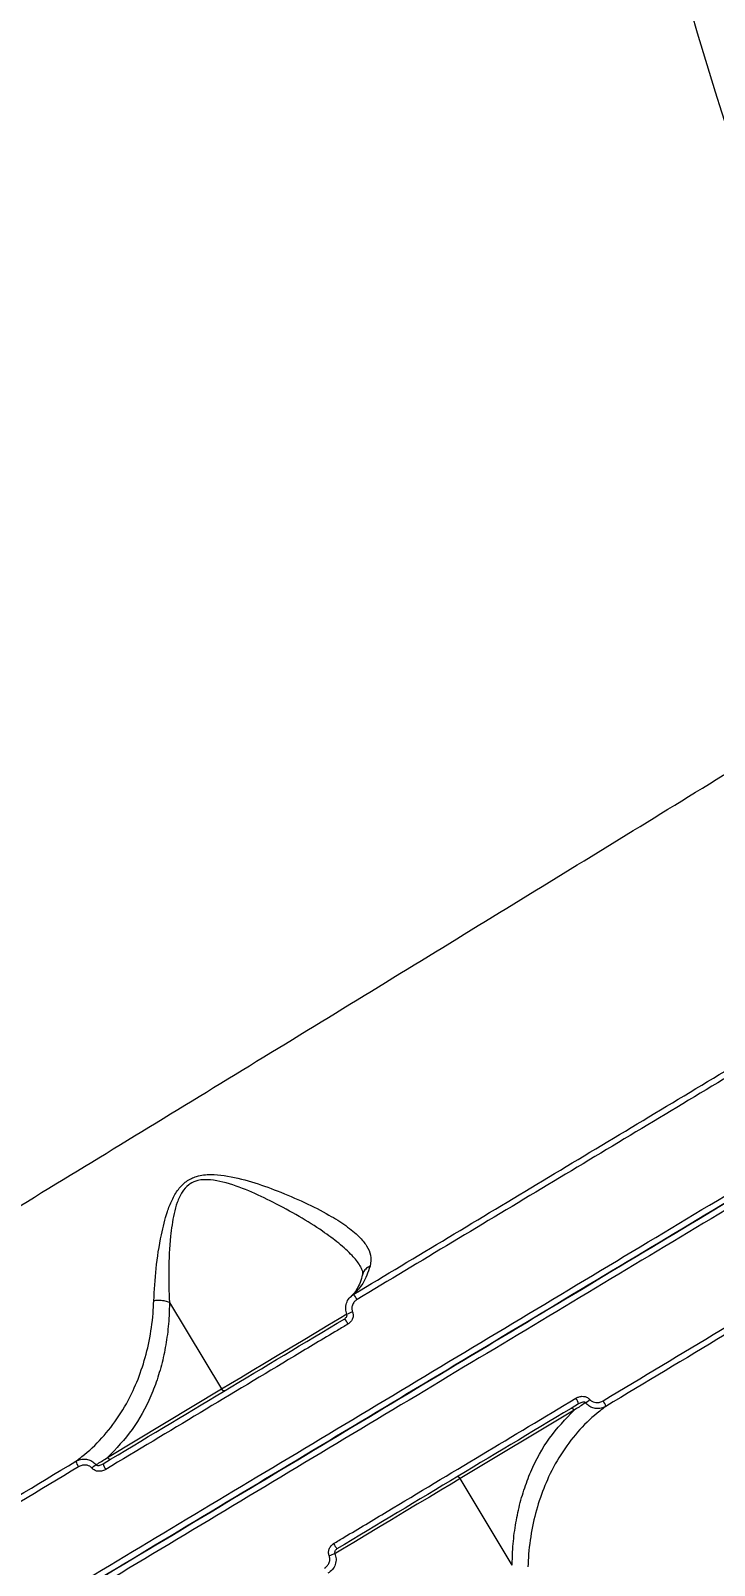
# Model space of a CAD drawing. Header units: millimetres. Extents: x -10374 to 11119, y -8221 to 9433.
# Drawn here: x 5336.5 to 5446, y 2393.4 to 2639.4 of the extents above; entities that cross this region are included whole.
import ezdxf

# ---------------------------------------------------------------- set-up
doc = ezdxf.new("R2010")
doc.units = ezdxf.units.MM
for name, color, linetype in [('DIKOM_ОБЪЕКТ', 7, 'Continuous'), ('DIKOM_РАЗМЕР_ЗОНА', 7, 'Continuous'), ('DIKOM_РАЗМЕР_ОБЪЕКТА', 7, 'Continuous')]:
    doc.layers.add(name, color=color, linetype=linetype)
doc.styles.add('style1', font='arial.ttf', dxfattribs={"width": 0.8})
doc.dimstyles.new('1-50', dxfattribs={"dimtxt": 300, "dimasz": 200, "dimexe": 100, "dimexo": 0, "dimgap": 100, "dimtad": 0, "dimdec": 0, "dimtxsty": 'style1', "dimcen": 0, "dimclrd": 7, "dimclre": 7, "dimadec": 1, "dimazin": 2, "dimtfac": 1, "dimtdec": 0, "dimtmove": 1, "dimatfit": 3, "dimfxl": 0, "dimlwd": 25, "dimlwe": 18, "dimarcsym": 0})

# ---------------------------------------------------------------- blocks, each defined once
blk = doc.blocks.new('*D15')
at = {"layer": 'Defpoints', "color": 0, "transparency": 16777216}
for p in [(-5227.87, 8308.78), (9119.43, -1150.4), (-5227.87, -1991.82)]:
    blk.add_point(p, dxfattribs=at)
at = {"layer": 'DIKOM_РАЗМЕР_ОБЪЕКТА', "color": 7, "lineweight": 18, "transparency": 16777216}
for p, q in [((-5227.87, -1991.82), (-5227.87, 8408.78)), ((9119.43, -1150.4), (9119.43, 8408.78))]:
    blk.add_line(p, q, dxfattribs=at)
at = {"layer": 'DIKOM_РАЗМЕР_ОБЪЕКТА', "color": 7, "lineweight": 25, "transparency": 16777216}
for p, q in [((-5027.87, 8308.78), (187.44, 8308.78)), ((8919.43, 8308.78), (1267.22, 8308.78))]:
    blk.add_line(p, q, dxfattribs=at)
at = {"layer": 'DIKOM_РАЗМЕР_ОБЪЕКТА', "color": 7, "transparency": 16777216}
for points in [[(-5027.87, 8342.11), (-5027.87, 8275.44), (-5227.87, 8308.78)], [(8919.43, 8342.11), (8919.43, 8275.44), (9119.43, 8308.78)]]:
    blk.add_solid(points, dxfattribs=at)
at = {"layer": 'DIKOM_РАЗМЕР_ОБЪЕКТА', "color": 0, "transparency": 16777216, "insert": (727.33, 8308.78), "char_height": 300, "attachment_point": 5, "style": 'style1'}
blk.add_mtext('14350', dxfattribs=at)
blk = doc.blocks.new('*D14')
at = {"layer": 'Defpoints', "color": 0, "transparency": 16777216}
for p in [(-7515.85, 9236.32), (11119.43, -1423.4), (-7515.85, -2401.58)]:
    blk.add_point(p, dxfattribs=at)
at = {"layer": 'DIKOM_РАЗМЕР_ЗОНА', "color": 7, "lineweight": 18, "transparency": 16777216}
for p, q in [((-7515.85, -2401.58), (-7515.85, 9336.32)), ((11119.43, -1423.4), (11119.43, 9336.32))]:
    blk.add_line(p, q, dxfattribs=at)
at = {"layer": 'DIKOM_РАЗМЕР_ЗОНА', "color": 7, "lineweight": 25, "transparency": 16777216}
for p, q in [((-7315.85, 9236.32), (77.56, 9236.32)), ((10919.43, 9236.32), (1157.34, 9236.32))]:
    blk.add_line(p, q, dxfattribs=at)
at = {"layer": 'DIKOM_РАЗМЕР_ЗОНА', "color": 7, "transparency": 16777216}
for points in [[(-7315.85, 9269.65), (-7315.85, 9202.98), (-7515.85, 9236.32)], [(10919.43, 9269.65), (10919.43, 9202.98), (11119.43, 9236.32)]]:
    blk.add_solid(points, dxfattribs=at)
at = {"layer": 'DIKOM_РАЗМЕР_ЗОНА', "color": 0, "transparency": 16777216, "insert": (617.45, 9236.32), "char_height": 300, "attachment_point": 5, "style": 'style1'}
blk.add_mtext('18650', dxfattribs=at)

msp = doc.modelspace()

# ---------------------------------------------------------------- linework, layer by layer
at = {"layer": 'DIKOM_ОБЪЕКТ', "color": 7, "linetype": 'Continuous', "lineweight": 15}
for p, q in [((5358.7, 2435.55), (5367.05, 2421.66)), ((5348.8, 2410.69), (5367.05, 2421.66)), ((5423.53, 2418.26), (5405.27, 2407.29)), ((5413.62, 2393.4), (5405.27, 2407.29))]:
    msp.add_line(p, q, dxfattribs=at)
at = {"layer": 'DIKOM_ОБЪЕКТ', "color": 7, "linetype": 'Continuous', "lineweight": 15, "flags": 128}
for points in [[(5367.05, 2421.66), (5368.5, 2422.53), (5370.15, 2423.52), (5371.97, 2424.61), (5373.92, 2425.78), (5375.95, 2427.01), (5378.03, 2428.26), (5380.11, 2429.5), (5382.13, 2430.72), (5384.07, 2431.89), (5385.88, 2432.97), (5387.12, 2433.72)], [(5405.27, 2407.29), (5403.83, 2406.42), (5402.18, 2405.43), (5400.36, 2404.34), (5398.41, 2403.17), (5396.37, 2401.95), (5394.29, 2400.7), (5392.22, 2399.45), (5390.19, 2398.23), (5388.25, 2397.07), (5386.45, 2395.98), (5385.11, 2395.18)]]:
    msp.add_lwpolyline(points, dxfattribs=at)
at = {"layer": 'DIKOM_ОБЪЕКТ', "color": 7, "linetype": 'Continuous', "lineweight": 15}
for centre, radius, start, end in [((6063.32, 2821.36), 646.28, 186.10022, 204.89978), ((5380.56, 2431.33), 9.44, 29.6513, 35.7158), ((5409.48, 2380.7), 57.47, 111.9217, 112.9457), ((5378.02, 2426.79), 10.7, 29.6715, 35.0316), ((5367.46, 2421.85), 0.454, 204.617, 292.7639), ((5423.12, 2418.07), 0.454, 24.6195, 112.7211), ((5421.34, 2418.41), 3.04, 16.6864, 35.6779), ((5393.02, 2460.82), 52.53, 308.0247, 308.9605), ((5425.56, 2417.93), 3.21, 17.1027, 35.0204), ((5346.77, 2411.02), 3.21, 197.1096, 215.024), ((5381.12, 2365.86), 55.44, 128.0492, 128.936), ((5350.98, 2410.54), 3.04, 196.6865, 215.6786), ((5349.21, 2410.88), 0.454, 204.6179, 292.7629), ((5404.86, 2407.1), 0.455, 24.6739, 112.7074), ((5394.16, 2402.07), 10.53, 209.627, 215.0761), ((5362.31, 2449.52), 58.84, 291.9459, 292.9461)]:
    msp.add_arc(centre, radius, start, end, dxfattribs=at)
for points, knots in [([(5207.33, 2307.02), (5212.06, 2309.86), (5222.65, 2316.23), (5239.69, 2326.47), (5258.36, 2337.68), (5277.47, 2349.17), (5296.92, 2360.85), (5316.61, 2372.69), (5336.5, 2384.64), (5356.55, 2396.68), (5376.72, 2408.8), (5396.96, 2420.96), (5417.16, 2433.1), (5437.23, 2445.16), (5456.86, 2456.96), (5476.03, 2468.48), (5494.72, 2479.71), (5513.12, 2490.76), (5531.16, 2501.6), (5548.74, 2512.16), (5566.05, 2522.56), (5583.01, 2532.75), (5599.58, 2542.71), (5615.5, 2552.28), (5630.72, 2561.42), (5645.14, 2570.08), (5658.72, 2578.24), (5671.42, 2585.87), (5683.23, 2592.97), (5694.13, 2599.52), (5704.07, 2605.49), (5712.99, 2610.86), (5720.37, 2615.29), (5726.4, 2618.91), (5731.29, 2621.85), (5735.47, 2624.36), (5738.97, 2626.47), (5741.75, 2628.14), (5743.76, 2629.34), (5745.04, 2630.11), (5745.22, 2630.22), (5745.31, 2630.28)], [0, 0, 0, 0, 0.021635, 0.048472, 0.075394, 0.102358, 0.129323, 0.156245, 0.183082, 0.209919, 0.236841, 0.263805, 0.29077, 0.317692, 0.344529, 0.370377, 0.3963, 0.422262, 0.448224, 0.474147, 0.499995, 0.526832, 0.553754, 0.580718, 0.607683, 0.634604, 0.661441, 0.688278, 0.7152, 0.742165, 0.769129, 0.796051, 0.822888, 0.844633, 0.866402, 0.88817, 0.909915, 0.932424, 0.954958, 0.977491, 1, 1, 1, 1]), ([(5746.69, 2629.93), (5746.64, 2629.9), (5746.51, 2629.83), (5745.39, 2629.15), (5743.04, 2627.74), (5739.56, 2625.65), (5734.92, 2622.86), (5729.11, 2619.37), (5722.25, 2615.25), (5714.4, 2610.53), (5705.61, 2605.25), (5695.76, 2599.33), (5684.83, 2592.76), (5672.82, 2585.55), (5660.01, 2577.85), (5646.45, 2569.71), (5632.23, 2561.16), (5617.11, 2552.08), (5601.11, 2542.46), (5584.27, 2532.34), (5567.15, 2522.06), (5549.85, 2511.66), (5532.47, 2501.22), (5514.52, 2490.43), (5496.03, 2479.32), (5477.04, 2467.92), (5457.72, 2456.31), (5438.12, 2444.53), (5418.29, 2432.62), (5398.18, 2420.53), (5377.83, 2408.3), (5357.32, 2395.98), (5337.09, 2383.82), (5317.22, 2371.88), (5297.74, 2360.18), (5278.36, 2348.54), (5259.13, 2336.98), (5240.14, 2325.57), (5222.87, 2315.2), (5212.16, 2308.76), (5207.42, 2305.91)], [0, 0, 0, 0, 0.015651, 0.042167, 0.068704, 0.09522, 0.122506, 0.149814, 0.177101, 0.203617, 0.230153, 0.256669, 0.283955, 0.311264, 0.33855, 0.365066, 0.391602, 0.418118, 0.445404, 0.472713, 0.499999, 0.52556, 0.55114, 0.576701, 0.602949, 0.629218, 0.655467, 0.681983, 0.708519, 0.735035, 0.762321, 0.78963, 0.816916, 0.843432, 0.869969, 0.896485, 0.923771, 0.951079, 0.978366, 1, 1, 1, 1]), ([(5737.06, 2559.87), (5735.97, 2559.21), (5733.8, 2557.89), (5729.24, 2555.13), (5723.77, 2551.82), (5717.31, 2547.91), (5709.92, 2543.43), (5701.6, 2538.39), (5692.36, 2532.79), (5682.22, 2526.65), (5671.23, 2519.99), (5659.44, 2512.85), (5646.9, 2505.24), (5633.64, 2497.21), (5619.68, 2488.74), (5605.04, 2479.85), (5589.79, 2470.59), (5573.99, 2461), (5557.72, 2451.11), (5541.02, 2440.96), (5523.9, 2430.55), (5506.4, 2419.9), (5488.59, 2409.05), (5470.56, 2398.06), (5452.38, 2386.97), (5434.09, 2375.81), (5415.73, 2364.6), (5397.33, 2353.34), (5378.96, 2342.1), (5360.71, 2330.91), (5342.65, 2319.82), (5326.18, 2309.7), (5311.25, 2300.51), (5302.34, 2295.01), (5297.88, 2292.26)], [0, 0, 0, 0, 0.031557, 0.063213, 0.09492, 0.126627, 0.158283, 0.189839, 0.221397, 0.253054, 0.284762, 0.31647, 0.348127, 0.379685, 0.411265, 0.442944, 0.474674, 0.506404, 0.538084, 0.569664, 0.601295, 0.633025, 0.664806, 0.696588, 0.728318, 0.75995, 0.791659, 0.823468, 0.855327, 0.887186, 0.918995, 0.950705, 0.975353, 1, 1, 1, 1]), ([(5035.27, 2269.09), (5036.35, 2269.74), (5038.52, 2271.06), (5043.08, 2273.82), (5048.55, 2277.13), (5055.01, 2281.04), (5062.41, 2285.52), (5070.72, 2290.56), (5079.97, 2296.16), (5090.11, 2302.3), (5101.1, 2308.96), (5112.89, 2316.11), (5125.43, 2323.71), (5138.68, 2331.75), (5152.64, 2340.22), (5167.28, 2349.1), (5182.53, 2358.36), (5198.33, 2367.95), (5214.6, 2377.84), (5231.31, 2387.99), (5248.42, 2398.4), (5265.92, 2409.05), (5283.73, 2419.9), (5301.77, 2430.89), (5319.95, 2441.98), (5338.23, 2453.14), (5356.59, 2464.35), (5374.99, 2475.61), (5393.36, 2486.86), (5411.62, 2498.05), (5429.67, 2509.13), (5446.14, 2519.26), (5461.07, 2528.45), (5469.99, 2533.94), (5474.45, 2536.69)], [0, 0, 0, 0, 0.031557, 0.063213, 0.09492, 0.126627, 0.158283, 0.189839, 0.221397, 0.253054, 0.284762, 0.31647, 0.348127, 0.379685, 0.411265, 0.442944, 0.474674, 0.506404, 0.538084, 0.569664, 0.601295, 0.633025, 0.664806, 0.696588, 0.728318, 0.75995, 0.791659, 0.823468, 0.855327, 0.887186, 0.918995, 0.950705, 0.975352, 1, 1, 1, 1]), ([(5025.64, 2199.02), (5025.69, 2199.05), (5025.81, 2199.12), (5026.94, 2199.8), (5029.28, 2201.21), (5032.76, 2203.3), (5037.4, 2206.09), (5043.21, 2209.58), (5050.07, 2213.7), (5057.93, 2218.42), (5066.71, 2223.7), (5076.56, 2229.62), (5087.5, 2236.19), (5099.51, 2243.4), (5112.32, 2251.1), (5125.87, 2259.25), (5140.09, 2267.79), (5155.21, 2276.87), (5171.21, 2286.49), (5188.06, 2296.61), (5205.18, 2306.9), (5222.47, 2317.29), (5239.85, 2327.73), (5257.8, 2338.52), (5276.3, 2349.63), (5295.28, 2361.04), (5314.6, 2372.64), (5334.2, 2384.42), (5354.03, 2396.34), (5374.15, 2408.42), (5394.5, 2420.65), (5415.01, 2432.98), (5435.23, 2445.13), (5455.11, 2457.07), (5474.58, 2468.77), (5493.97, 2480.42), (5513.19, 2491.97), (5532.18, 2503.38), (5549.45, 2513.75), (5560.17, 2520.2), (5564.91, 2523.04)], [0, 0, 0, 0, 0.015651, 0.042167, 0.068704, 0.09522, 0.122506, 0.149814, 0.177101, 0.203617, 0.230153, 0.256669, 0.283955, 0.311263, 0.33855, 0.365066, 0.391602, 0.418118, 0.445404, 0.472713, 0.499999, 0.52556, 0.551139, 0.576701, 0.602949, 0.629218, 0.655467, 0.681983, 0.708519, 0.735035, 0.762321, 0.78963, 0.816916, 0.843432, 0.869969, 0.896485, 0.923771, 0.951079, 0.978366, 1, 1, 1, 1]), ([(5565, 2521.93), (5560.27, 2519.09), (5549.67, 2512.72), (5532.64, 2502.49), (5513.96, 2491.27), (5494.85, 2479.78), (5475.41, 2468.1), (5455.71, 2456.26), (5435.82, 2444.31), (5415.77, 2432.27), (5395.6, 2420.15), (5375.37, 2407.99), (5355.17, 2395.85), (5335.1, 2383.79), (5315.46, 2372), (5296.29, 2360.48), (5277.6, 2349.25), (5259.2, 2338.19), (5241.17, 2327.35), (5223.58, 2316.79), (5206.28, 2306.39), (5189.32, 2296.2), (5172.75, 2286.24), (5156.82, 2276.67), (5141.61, 2267.53), (5127.19, 2258.87), (5113.61, 2250.71), (5100.91, 2243.08), (5089.1, 2235.98), (5078.2, 2229.43), (5068.26, 2223.46), (5059.33, 2218.1), (5051.95, 2213.66), (5045.93, 2210.04), (5041.03, 2207.1), (5036.85, 2204.59), (5033.35, 2202.49), (5030.57, 2200.82), (5028.56, 2199.61), (5027.28, 2198.84), (5027.1, 2198.73), (5027.01, 2198.68)], [0, 0, 0, 0, 0.021635, 0.048472, 0.075394, 0.102359, 0.129323, 0.156245, 0.183082, 0.209919, 0.236841, 0.263805, 0.29077, 0.317692, 0.344529, 0.370377, 0.3963, 0.422262, 0.448224, 0.474147, 0.499995, 0.526832, 0.553754, 0.580718, 0.607683, 0.634604, 0.661441, 0.688278, 0.7152, 0.742165, 0.769129, 0.796051, 0.822888, 0.844633, 0.866402, 0.88817, 0.909915, 0.932424, 0.954958, 0.977491, 1, 1, 1, 1]), ([(5388.22, 2436.84), (5393.28, 2439.88), (5403.39, 2445.96), (5418.54, 2455.07), (5433.66, 2464.17), (5443.67, 2470.19), (5448.68, 2473.2)], [0, 0, 0, 0, 0.2491, 0.4982, 0.7491, 1, 1, 1, 1]), ([(5449.35, 2472.44), (5444.37, 2469.44), (5434.41, 2463.45), (5419.29, 2454.36), (5404.07, 2445.21), (5393.86, 2439.07), (5388.76, 2436)], [0, 0, 0, 0, 0.2491, 0.4982, 0.7491, 1, 1, 1, 1]), ([(5428.18, 2419.78), (5434.46, 2423.55), (5447.02, 2431.1), (5465.76, 2442.36), (5484.39, 2453.57), (5496.64, 2460.93), (5502.76, 2464.61)], [0, 0, 0, 0, 0.248596, 0.497193, 0.748596, 1, 1, 1, 1]), ([(5503.03, 2463.61), (5496.99, 2459.98), (5484.91, 2452.72), (5466.39, 2441.59), (5447.63, 2430.31), (5434.96, 2422.69), (5428.62, 2418.88)], [0, 0, 0, 0, 0.248597, 0.497194, 0.748597, 1, 1, 1, 1]), ([(5356.19, 2435.82), (5356.29, 2437.52), (5356.48, 2440.92), (5357.22, 2445.8), (5358.13, 2449.51), (5359.06, 2451.96), (5360.03, 2453.66), (5361.36, 2455.03), (5363.18, 2455.9), (5365.28, 2456.13), (5368.27, 2455.84), (5371.9, 2454.94), (5376.21, 2453.37), (5380.42, 2451.59), (5384.1, 2449.7), (5387.03, 2447.86), (5389.07, 2446.21), (5390.36, 2444.62), (5391.09, 2443.05), (5390.93, 2441.94), (5390.85, 2441.35)], [0, 0, 0, 0, 0.087332, 0.174681, 0.233618, 0.263947, 0.294126, 0.32121, 0.348568, 0.382671, 0.41543, 0.485138, 0.555039, 0.63422, 0.713328, 0.776921, 0.840421, 0.891305, 0.942135, 1, 1, 1, 1]), ([(5389.22, 2441.4), (5389.21, 2441.43), (5388.96, 2441.98), (5387.87, 2443.19), (5385.93, 2445.03), (5383.05, 2447.13), (5379.53, 2449.35), (5375.52, 2451.51), (5371.46, 2453.47), (5368.06, 2454.7), (5365.29, 2455.26), (5363.45, 2455.23), (5362.31, 2454.76), (5361.45, 2454.15), (5360.62, 2453.19), (5359.9, 2451.57), (5359.27, 2449.18), (5358.76, 2445.51), (5358.53, 2440.69), (5358.6, 2437.23), (5358.69, 2435.56), (5358.69, 2435.56)], [0, 0, 0, 0, 0.002472, 0.05935, 0.13167, 0.204088, 0.294712, 0.385411, 0.464319, 0.543005, 0.578595, 0.614174, 0.637471, 0.641757, 0.669337, 0.70182, 0.73452, 0.800558, 0.900229, 0.9999, 1, 1, 1, 1]), ([(5390.85, 2441.35), (5390.5, 2440.36), (5389.85, 2438.53), (5388.74, 2437.38), (5388.22, 2436.84)], [0, 0, 0, 0, 0.539512, 1, 1, 1, 1]), ([(5389.2, 2441.4), (5389.28, 2441.28), (5389.52, 2440.92), (5389.62, 2440.49), (5389.67, 2440.22), (5389.6, 2439.98), (5389.58, 2439.91)], [0, 0, 0, 0, 0.166461, 0.497412, 0.841551, 1, 1, 1, 1]), ([(5390.85, 2441.35), (5390.81, 2441.33), (5390.55, 2441.21), (5390.12, 2440.9), (5389.73, 2440.41), (5389.66, 2440.04), (5389.64, 2439.93)], [0, 0, 0, 0, 0.063374, 0.416616, 0.809198, 1, 1, 1, 1]), ([(5389.6, 2439.94), (5389.58, 2439.86), (5389.47, 2439.28), (5389.13, 2438.42), (5388.61, 2437.42), (5388.16, 2436.82), (5387.87, 2436.6), (5387.81, 2436.56)], [0, 0, 0, 0, 0.040874, 0.326232, 0.614986, 0.913826, 1, 1, 1, 1]), ([(5343.7, 2410.07), (5344.03, 2410.32), (5345.52, 2411.43), (5347.93, 2413.72), (5350.68, 2417.25), (5352.84, 2421.1), (5354.43, 2425.15), (5355.52, 2429.29), (5356.05, 2432.9), (5356.16, 2435.14), (5356.19, 2435.82)], [0, 0, 0, 0, 0.046567, 0.207886, 0.369673, 0.530937, 0.667183, 0.803763, 0.939877, 1, 1, 1, 1]), ([(5356.19, 2435.82), (5356.24, 2435.83), (5356.55, 2435.89), (5357.16, 2435.92), (5358, 2435.83), (5358.46, 2435.65), (5358.69, 2435.56)], [0, 0, 0, 0, 0.056215, 0.368525, 0.684248, 1, 1, 1, 1]), ([(5387.13, 2433.64), (5387.05, 2433.93), (5386.87, 2434.51), (5387.02, 2435.44), (5387.46, 2436.28), (5387.97, 2436.66), (5388.22, 2436.84)], [0, 0, 0, 0, 0.237971, 0.490667, 0.746289, 1, 1, 1, 1]), ([(5388.76, 2436), (5388.6, 2435.88), (5388.28, 2435.65), (5387.99, 2435.12), (5387.88, 2434.55), (5387.98, 2434.19), (5388.03, 2434.01)], [0, 0, 0, 0, 0.258386, 0.516776, 0.767808, 1, 1, 1, 1]), ([(5358.7, 2435.55), (5358.69, 2434.84), (5358.65, 2432.93), (5358.35, 2429.96), (5357.75, 2426.65), (5356.88, 2423.5), (5355.36, 2419.51), (5352.88, 2414.93), (5350.17, 2412.12), (5348.8, 2410.69)], [0, 0, 0, 0, 0.067081, 0.17964, 0.292213, 0.407922, 0.523641, 0.759125, 1, 1, 1, 1]), ([(5358.69, 2435.56), (5358.69, 2435.56), (5358.7, 2435.56), (5358.7, 2435.56), (5358.7, 2435.56), (5358.7, 2435.55)], [0, 0, 0, 0, 0.29195, 0.696736, 1, 1, 1, 1]), ([(5387.07, 2433.62), (5387.09, 2433.58), (5387.12, 2433.49), (5387.1, 2433.32), (5387.01, 2433.13), (5386.89, 2432.99), (5386.8, 2432.95), (5386.78, 2432.94)], [0, 0, 0, 0, 0.139568, 0.355089, 0.615879, 0.92386, 1, 1, 1, 1]), ([(5388.03, 2434.01), (5388.08, 2433.85), (5388.18, 2433.5), (5388.07, 2432.94), (5387.79, 2432.43), (5387.47, 2432.2), (5387.32, 2432.09)], [0, 0, 0, 0, 0.23386, 0.482463, 0.741362, 1, 1, 1, 1]), ([(5348.07, 2409.67), (5354.51, 2413.54), (5367.39, 2421.28), (5380.31, 2429.04), (5386.78, 2432.93)], [0, 0, 0, 0, 0.499271, 1, 1, 1, 1]), ([(5387.32, 2432.09), (5386.75, 2431.74), (5383.89, 2430.03), (5375.99, 2425.28), (5363.61, 2417.85), (5353.55, 2411.8), (5348.51, 2408.77)], [0, 0, 0, 0, 0.044141, 0.220714, 0.610014, 1, 1, 1, 1]), ([(5385.01, 2396.87), (5385.58, 2397.21), (5388.43, 2398.93), (5396.33, 2403.67), (5408.71, 2411.11), (5418.77, 2417.15), (5423.81, 2420.18)], [0, 0, 0, 0, 0.044141, 0.220714, 0.610011, 1, 1, 1, 1]), ([(5424.25, 2419.28), (5417.82, 2415.41), (5404.93, 2407.67), (5392.01, 2399.91), (5385.54, 2396.02)], [0, 0, 0, 0, 0.499274, 1, 1, 1, 1]), ([(5428.62, 2418.88), (5428.29, 2418.63), (5426.81, 2417.52), (5424.39, 2415.23), (5421.64, 2411.7), (5419.49, 2407.85), (5417.89, 2403.8), (5416.81, 2399.66), (5416.27, 2396.05), (5416.17, 2393.81), (5416.13, 2393.13)], [0, 0, 0, 0, 0.046565, 0.207884, 0.369671, 0.530936, 0.667183, 0.803762, 0.939877, 1, 1, 1, 1]), ([(5425.38, 2419.44), (5425.29, 2419.39), (5424.67, 2419), (5424.06, 2418.6), (5423.53, 2418.26)], [0, 0, 0, 0, 0.138055, 1, 1, 1, 1]), ([(5423.81, 2420.18), (5423.94, 2420.25), (5424.25, 2420.41), (5424.76, 2420.51), (5425.27, 2420.47), (5425.72, 2420.3), (5425.94, 2420.08), (5426.05, 2419.97)], [0, 0, 0, 0, 0.182508, 0.423766, 0.627447, 0.813446, 1, 1, 1, 1]), ([(5425.38, 2419.44), (5425.35, 2419.46), (5425.31, 2419.5), (5425.19, 2419.54), (5425.02, 2419.55), (5424.76, 2419.51), (5424.5, 2419.42), (5424.33, 2419.32), (5424.25, 2419.28)], [0, 0, 0, 0, 0.07628, 0.132255, 0.295384, 0.50607, 0.782401, 1, 1, 1, 1]), ([(5428.62, 2418.88), (5428.44, 2418.79), (5428.02, 2418.58), (5427.3, 2418.49), (5426.55, 2418.6), (5425.88, 2418.91), (5425.55, 2419.26), (5425.38, 2419.44)], [0, 0, 0, 0, 0.17419, 0.403646, 0.605235, 0.800075, 1, 1, 1, 1]), ([(5426.05, 2419.97), (5426.15, 2419.87), (5426.36, 2419.66), (5426.8, 2419.5), (5427.29, 2419.46), (5427.77, 2419.56), (5428.06, 2419.71), (5428.18, 2419.78)], [0, 0, 0, 0, 0.188919, 0.377419, 0.579169, 0.81643, 1, 1, 1, 1]), ([(5413.62, 2393.4), (5413.64, 2394.11), (5413.67, 2396.02), (5413.97, 2399), (5414.58, 2402.31), (5415.45, 2405.46), (5416.96, 2409.45), (5419.44, 2414.02), (5422.16, 2416.84), (5423.53, 2418.26)], [0, 0, 0, 0, 0.067086, 0.17964, 0.292213, 0.407926, 0.523646, 0.759125, 1, 1, 1, 1]), ([(5269.3, 2365.34), (5275.34, 2368.97), (5287.42, 2376.23), (5305.93, 2387.37), (5324.69, 2398.65), (5337.37, 2406.26), (5343.7, 2410.07)], [0, 0, 0, 0, 0.248596, 0.497194, 0.748598, 1, 1, 1, 1]), ([(5344.14, 2409.18), (5337.86, 2405.4), (5325.3, 2397.85), (5306.57, 2386.59), (5287.93, 2375.39), (5275.69, 2368.03), (5269.57, 2364.35)], [0, 0, 0, 0, 0.248596, 0.497193, 0.748597, 1, 1, 1, 1]), ([(5343.7, 2410.07), (5343.88, 2410.16), (5344.31, 2410.37), (5345.03, 2410.47), (5345.77, 2410.35), (5346.44, 2410.04), (5346.78, 2409.69), (5346.95, 2409.51)], [0, 0, 0, 0, 0.174213, 0.40366, 0.605237, 0.800075, 1, 1, 1, 1]), ([(5346.27, 2408.98), (5346.17, 2409.08), (5345.96, 2409.29), (5345.53, 2409.46), (5345.04, 2409.49), (5344.56, 2409.39), (5344.27, 2409.24), (5344.14, 2409.18)], [0, 0, 0, 0, 0.188928, 0.37744, 0.579186, 0.816465, 1, 1, 1, 1]), ([(5348.51, 2408.77), (5348.38, 2408.7), (5348.08, 2408.54), (5347.57, 2408.44), (5347.05, 2408.49), (5346.6, 2408.65), (5346.38, 2408.87), (5346.27, 2408.98)], [0, 0, 0, 0, 0.182532, 0.423779, 0.627446, 0.813394, 1, 1, 1, 1]), ([(5346.95, 2409.51), (5347.03, 2409.57), (5347.65, 2409.96), (5348.27, 2410.35), (5348.8, 2410.69)], [0, 0, 0, 0, 0.138057, 1, 1, 1, 1]), ([(5346.95, 2409.51), (5346.97, 2409.49), (5347.02, 2409.46), (5347.13, 2409.41), (5347.31, 2409.4), (5347.57, 2409.44), (5347.83, 2409.54), (5348, 2409.63), (5348.07, 2409.67)], [0, 0, 0, 0, 0.076265, 0.132307, 0.295407, 0.506064, 0.782363, 1, 1, 1, 1]), ([(5384.3, 2394.94), (5384.25, 2395.11), (5384.15, 2395.45), (5384.26, 2396.01), (5384.54, 2396.52), (5384.85, 2396.75), (5385.01, 2396.87)], [0, 0, 0, 0, 0.233946, 0.482529, 0.741313, 1, 1, 1, 1]), ([(5383.56, 2392.95), (5383.72, 2393.07), (5384.04, 2393.31), (5384.34, 2393.83), (5384.45, 2394.41), (5384.35, 2394.77), (5384.3, 2394.94)], [0, 0, 0, 0, 0.258336, 0.516743, 0.767792, 1, 1, 1, 1]), ([(5385.19, 2395.31), (5385.28, 2395.03), (5385.46, 2394.44), (5385.31, 2393.51), (5384.86, 2392.67), (5384.36, 2392.29), (5384.1, 2392.11)], [0, 0, 0, 0, 0.238019, 0.4907, 0.746305, 1, 1, 1, 1]), ([(5385.25, 2395.33), (5385.24, 2395.37), (5385.2, 2395.46), (5385.22, 2395.63), (5385.31, 2395.82), (5385.43, 2395.96), (5385.53, 2396.01), (5385.54, 2396.02)], [0, 0, 0, 0, 0.13985, 0.355081, 0.615875, 0.923859, 1, 1, 1, 1]), ([(5413.63, 2393.39), (5413.63, 2393.39), (5413.63, 2393.39), (5413.63, 2393.39), (5413.63, 2393.4), (5413.62, 2393.4)], [0, 0, 0, 0, 0.304579, 0.711859, 1, 1, 1, 1])]:
    msp.add_open_spline(points, degree=3, knots=knots, dxfattribs=at)

# ---------------------------------------------------------------- dimensions: what is measured, and where the dimension line sits
at = {"layer": 'DIKOM_РАЗМЕР_ЗОНА'}
dim = msp.add_linear_dim(base=(-7515.85, 9236.32), p1=(11119.43, -1423.4), p2=(-7515.85, -2401.58), angle=180, text='18650', dimstyle='1-50', override={"dimscale": 1, "dimtix": 0, "dimtofl": 1, "dimtmove": 1, "dimatfit": 3}, dxfattribs=at)
dim.commit()
dim.dimension.update_dxf_attribs({"geometry": '*D14', "text_midpoint": (617.45, 9236.32), "dimtype": 160})
at = {"layer": 'DIKOM_РАЗМЕР_ОБЪЕКТА'}
dim = msp.add_linear_dim(base=(-5227.87, 8308.78), p1=(9119.43, -1150.4), p2=(-5227.87, -1991.82), angle=180, text='14350', dimstyle='1-50', override={"dimscale": 1, "dimtix": 0, "dimtofl": 1, "dimtmove": 1, "dimatfit": 3}, dxfattribs=at)
dim.commit()
dim.dimension.update_dxf_attribs({"geometry": '*D15', "text_midpoint": (727.33, 8308.78), "dimtype": 160})

doc.saveas('drawing.dxf')
